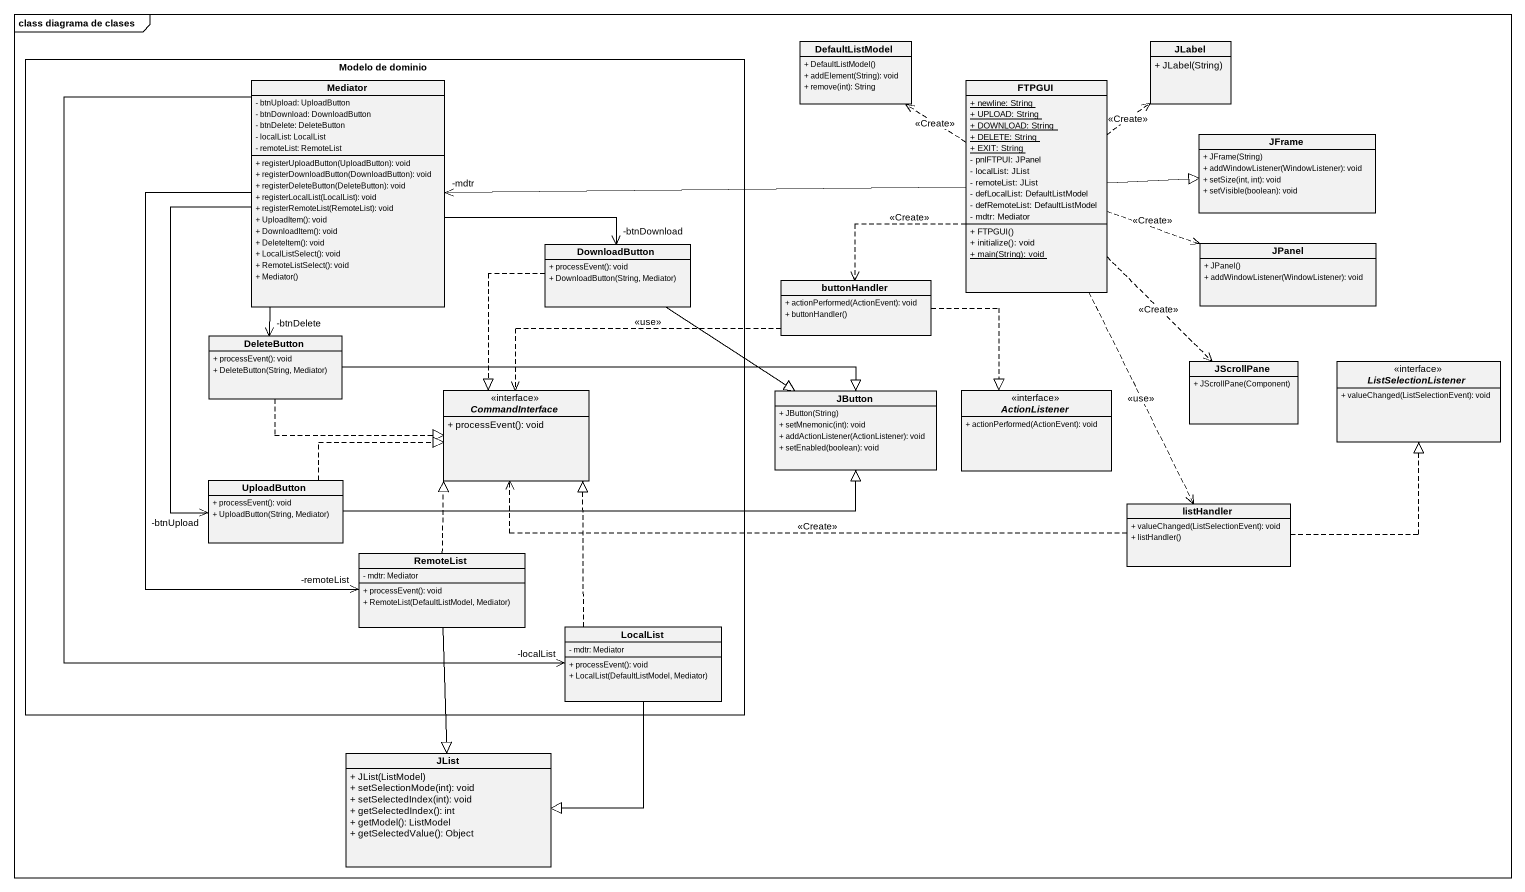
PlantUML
@startuml
mainframe class diagrama de clases
hide circle
hide empty members
skinparam classAttributeIconSize 0
rectangle "Modelo de dominio" as Modelo_de_dominio {
  class Mediator {
    - btnUpload: UploadButton
    - btnDownload: DownloadButton
    - btnDelete: DeleteButton
    - localList: LocalList
    - remoteList: RemoteList
    + registerUploadButton(UploadButton): void
    + registerDownloadButton(DownloadButton): void
    + registerDeleteButton(DeleteButton): void
    + registerLocalList(LocalList): void
    + registerRemoteList(RemoteList): void
    + UploadItem(): void
    + DownloadItem(): void
    + DeleteItem(): void
    + LocalListSelect(): void
    + RemoteListSelect(): void
    + Mediator()
  }
  class DownloadButton {
    + processEvent(): void
    + DownloadButton(String, Mediator)
  }
  class DeleteButton {
    + processEvent(): void
    + DeleteButton(String, Mediator)
  }
  interface CommandInterface {
    + processEvent(): void
  }
  class UploadButton {
    + processEvent(): void
    + UploadButton(String, Mediator)
  }
  class RemoteList {
    - mdtr: Mediator
    + processEvent(): void
    + RemoteList(DefaultListModel, Mediator)
  }
  class LocalList {
    - mdtr: Mediator
    + processEvent(): void
    + LocalList(DefaultListModel, Mediator)
  }
}
class DefaultListModel {
  + DefaultListModel()
  + addElement(String): void
  + remove(int): String
}
class JLabel {
  + JLabel(String)
}
class FTPGUI {
  {static} + newline: String
  {static} + UPLOAD: String
  {static} + DOWNLOAD: String
  {static} + DELETE: String
  {static} + EXIT: String
  - pnlFTPUI: JPanel
  - localList: JList
  - remoteList: JList
  - defLocalList: DefaultListModel
  - defRemoteList: DefaultListModel
  - mdtr: Mediator
  + FTPGUI()
  + initialize(): void
  {static} + main(String): void
}
class JFrame {
  + JFrame(String)
  + addWindowListener(WindowListener): void
  + setSize(int, int): void
  + setVisible(boolean): void
}
class JPanel {
  + JPanel()
  + addWindowListener(WindowListener): void
}
class buttonHandler {
  + actionPerformed(ActionEvent): void
  + buttonHandler()
}
class JScrollPane {
  + JScrollPane(Component)
}
interface ListSelectionListener {
  + valueChanged(ListSelectionEvent): void
}
class JButton {
  + JButton(String)
  + setMnemonic(int): void
  + addActionListener(ActionListener): void
  + setEnabled(boolean): void
}
interface ActionListener {
  + actionPerformed(ActionEvent): void
}
class listHandler {
  + valueChanged(ListSelectionEvent): void
  + listHandler()
}
class JList {
  + JList(ListModel)
  + setSelectionMode(int): void
  + setSelectedIndex(int): void
  + getSelectedIndex(): int
  + getModel(): ListModel
  + getSelectedValue(): Object
}
Mediator -right-> "-btnDownload" DownloadButton
Mediator --> "-btnDelete" DeleteButton
Mediator --> "-btnUpload" UploadButton
Mediator --> "-remoteList" RemoteList
Mediator --> "-localList" LocalList
FTPGUI .up.> DefaultListModel : <<Create>>
FTPGUI .up.> JLabel : <<Create>>
FTPGUI -left-> "-mdtr" Mediator
FTPGUI -right-|> JFrame
FTPGUI .right.> JPanel : <<Create>>
FTPGUI ..> buttonHandler : <<Create>>
FTPGUI ..> JScrollPane : <<Create>>
FTPGUI ..> listHandler : <<use>>
DownloadButton ..|> CommandInterface
DownloadButton --|> JButton
buttonHandler .left.> CommandInterface : <<use>>
buttonHandler ..|> ActionListener
DeleteButton .right.|> CommandInterface
DeleteButton -right-|> JButton
UploadButton .right.|> CommandInterface
UploadButton -right-|> JButton
listHandler .up.|> ListSelectionListener
listHandler .left.> CommandInterface : <<Create>>
RemoteList .up.|> CommandInterface
RemoteList --|> JList
LocalList .up.|> CommandInterface
LocalList --|> JList
@enduml
